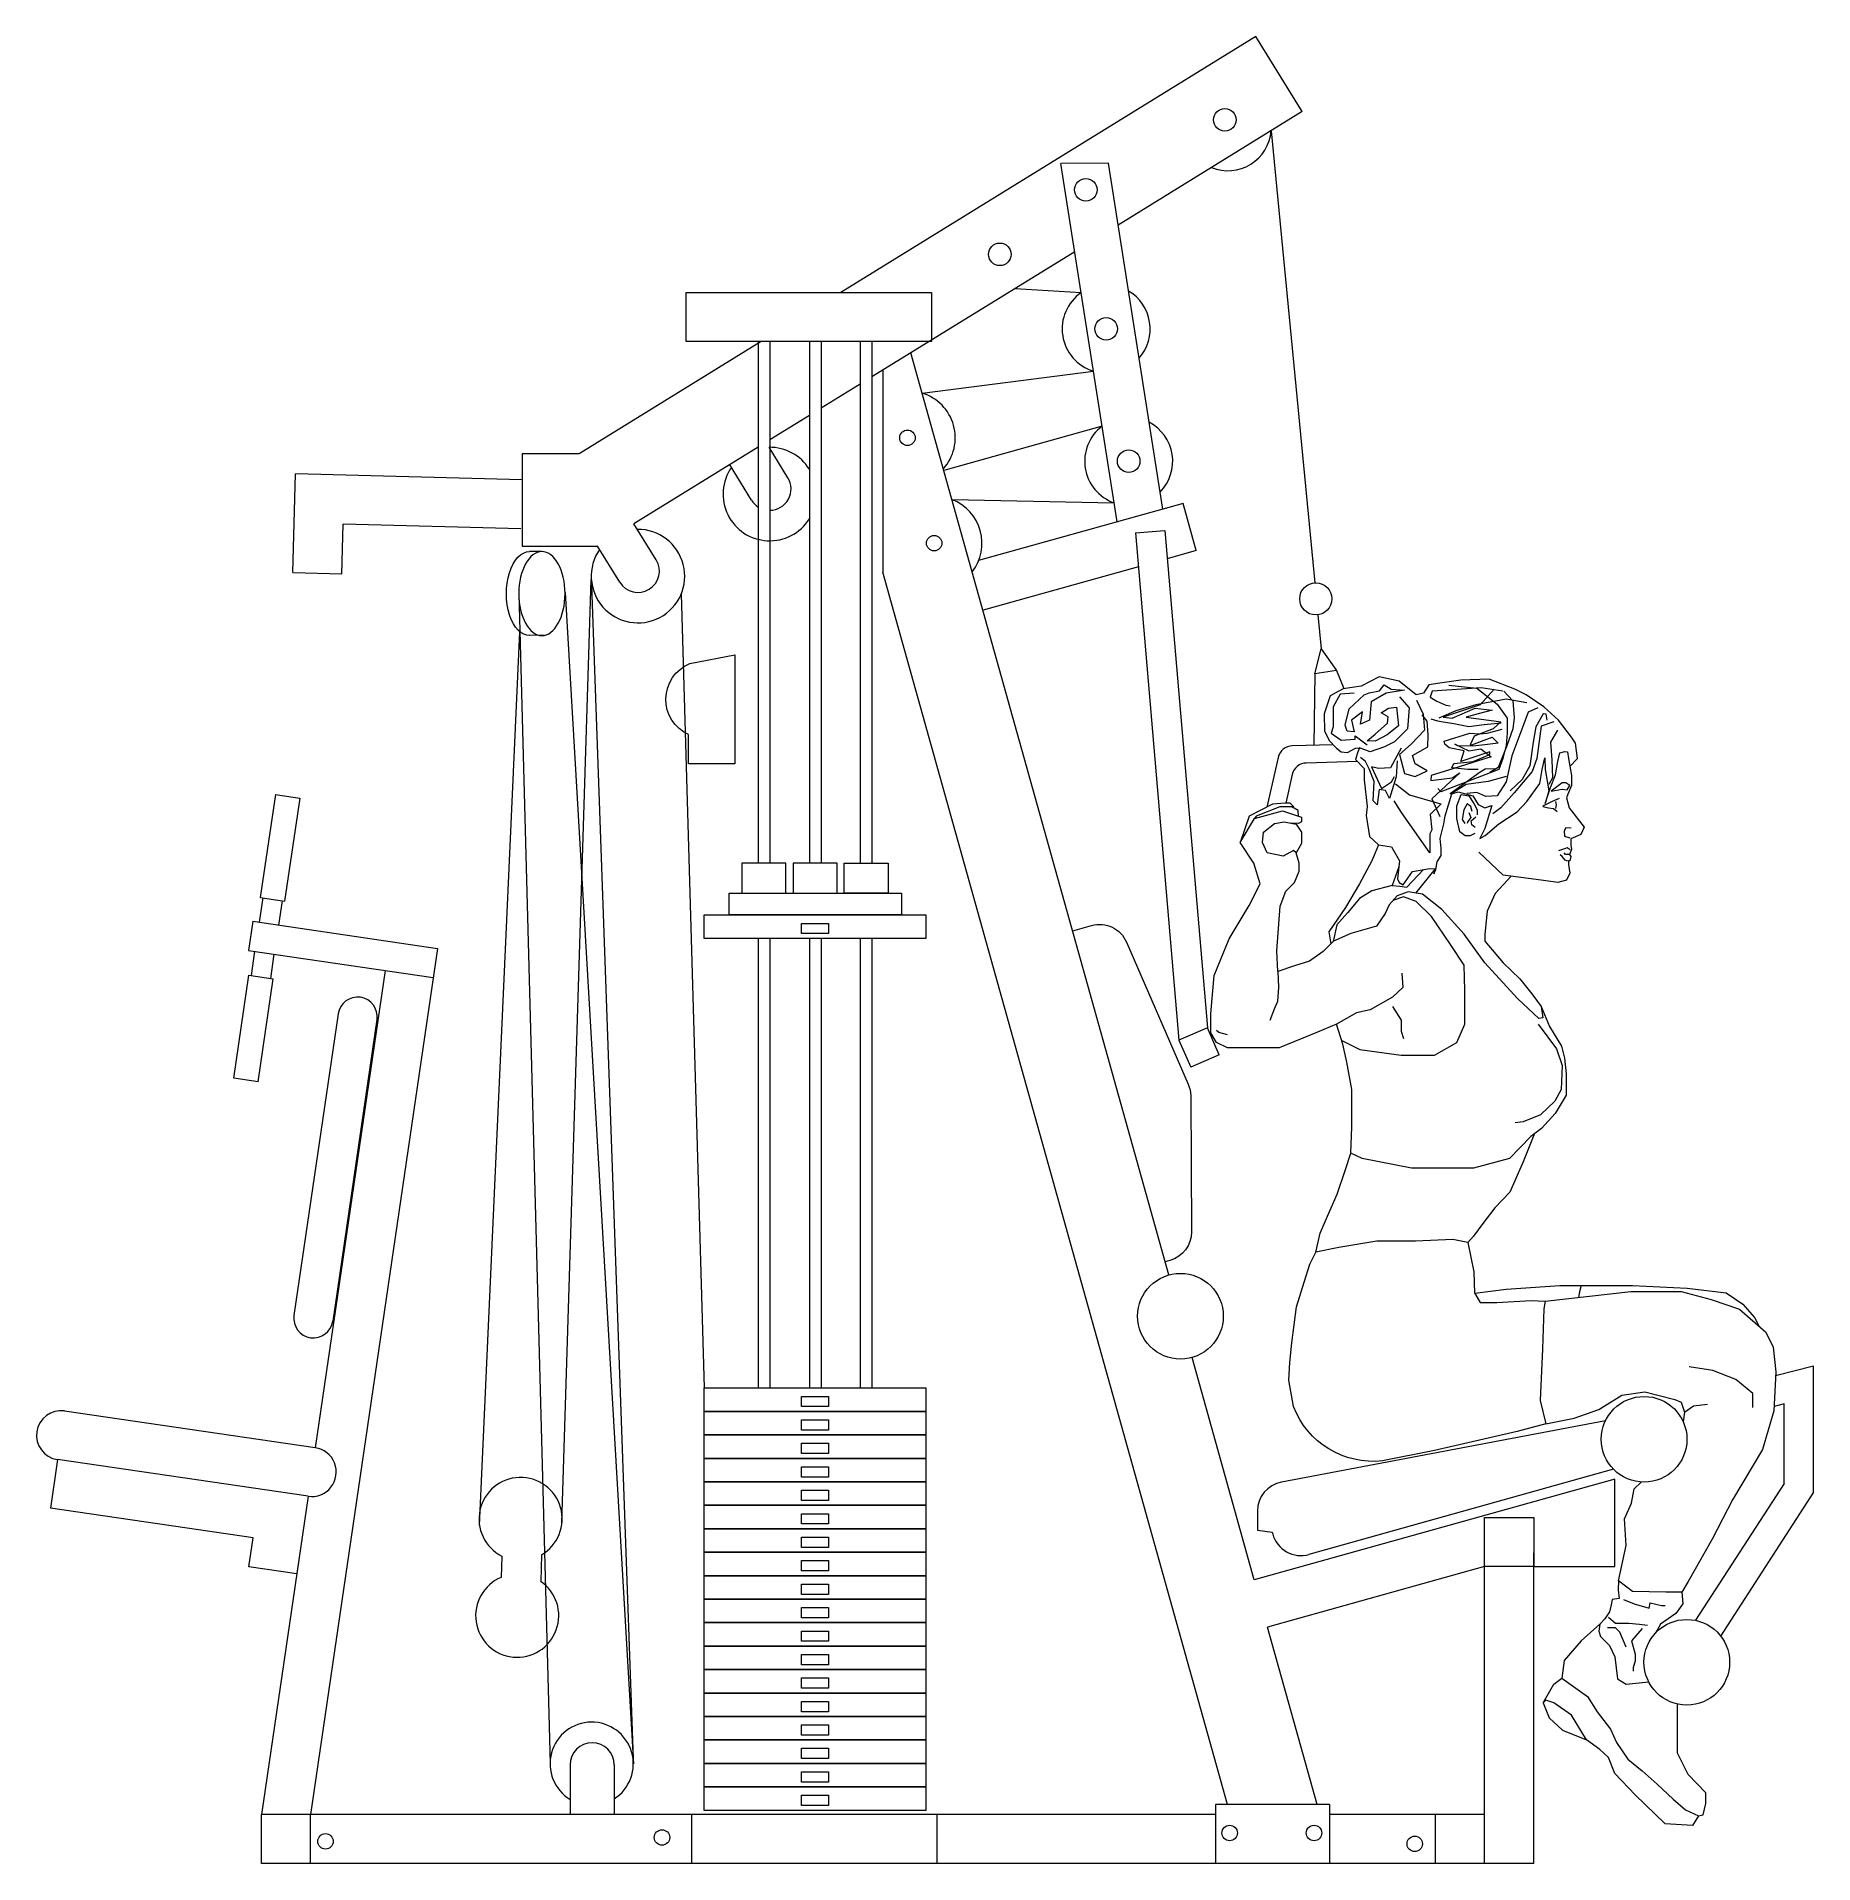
# Model space of a CAD drawing. Header units: millimetres. Extents: x -247 to 1707, y 0 to 2009.
import ezdxf

# ---------------------------------------------------------------- set-up
doc = ezdxf.new("R2010")
doc.units = ezdxf.units.MM
doc.layers.add('ceco.net 104', color=7, linetype='Continuous')

msp = doc.modelspace()

# ---------------------------------------------------------------- linework, layer by layer
at = {"layer": 'ceco.net 104', "lineweight": 5}
for p, q in [((1093.5, 2008.8), (637.1, 1727.4)), ((1144.5, 1926.2), (1093.5, 2008.8)), ((1144.5, 1926.2), (942.1, 1801.4)), ((1110.3, 1905.1), (1158.1, 1408.1)), ((931.4, 1869.4), (879, 1869)), ((940.9, 1475.1), (879, 1869)), ((991.2, 1489.2), (931.4, 1869.4)), ((894.3, 1771.9), (671.3, 1634.5)), ((901.3, 1727.1), (828.8, 1731.5)), ((549.6, 1673.5), (349.2, 1549.9)), ((546, 1673.5), (546, 1099.9)), ((558.9, 1673.5), (558.9, 1099.9)), ((602.5, 1673.5), (602.5, 1099.9)), ((615.4, 1673.5), (615.4, 1099.9)), ((658.4, 1673.5), (658.4, 1099.9)), ((671.3, 1673.5), (671.3, 1099.9)), ((997.8, 647.1), (714.2, 1660.9)), ((683.2, 1641.8), (683.2, 1419.8)), ((726.6, 1616.6), (914.9, 1640.9)), ((658.4, 1626.5), (615.4, 1600)), ((602.5, 1592), (558.9, 1565.2)), ((924.4, 1580.3), (750.4, 1531.7)), ((349.2, 1549.9), (286.7, 1549.9)), ((286.7, 1549.9), (286.7, 1448.4)), ((546, 1557.2), (409.6, 1473.1)), ((578.9, 1523.7), (558.3, 1557.1)), ((34.3, 1419.4), (37.3, 1528.1)), ((286.7, 1521.4), (37.3, 1528.1)), ((538.9, 1499), (514.5, 1538.7)), ((759.3, 1499.6), (937.6, 1496.2)), ((1013.3, 1495.4), (788.5, 1432.5)), ((1027.8, 1443.5), (1013.3, 1495.4)), ((88.3, 1418), (89.7, 1472.7)), ((285.2, 1467.5), (89.7, 1472.7)), ((434, 1433.4), (409.6, 1473.1)), ((286.7, 1448.4), (369.6, 1448.4)), ((394, 1408.8), (369.6, 1448.4)), ((961, 1462.9), (993.2, 1465.7)), ((961, 1462.9), (1008.9, 905.1)), ((993.2, 1465.7), (1040.2, 918.7)), ((308.4, 1442.5), (294.7, 1442.5)), ((1027.8, 1443.5), (995.9, 1434.5)), ((34.3, 1419.4), (88.3, 1418)), ((330.3, 374.1), (362.7, 1411.8)), ((362.6, 1415.5), (408.6, 114.9)), ((1062.2, 64.7), (683.2, 1419.8)), ((964.2, 1425.6), (793.4, 1377.9)), ((283, 1396.2), (317.4, 109.6)), ((333.9, 1397.4), (408.9, 109.6)), ((461.6, 1396), (486.9, 522.8)), ((1161.4, 1372.9), (1165.1, 1335.6)), ((239.8, 371.6), (284.1, 1354.3)), ((310.9, 1350.4), (294.7, 1350.2)), ((1158.2, 1308.1), (1165.1, 1335.6)), ((1165.1, 1335.6), (1182.2, 1311.6)), ((1158.2, 1308.1), (1157.1, 1229.5)), ((1182.2, 1311.6), (1158.2, 1308.1)), ((1182.2, 1311.6), (1190.3, 1291.8)), ((1178.4, 1230.1), (1133.3, 1228.8)), ((1118, 1216.2), (1105.6, 1161.6)), ((1205.3, 1211.7), (1148.7, 1210)), ((1133.5, 1197.4), (1126.3, 1166)), ((15.3, 1175.4), (-1.3, 1062)), ((15.3, 1175.4), (42, 1171.5)), ((42, 1171.5), (25.4, 1058.1)), ((1076.3, 1122.5), (1092, 1148.8)), ((1092, 1148.8), (1122.7, 1157.5)), ((1122.7, 1157.5), (1143.7, 1150.5)), ((1143.7, 1145.3), (1140.2, 1143.5)), ((1143.7, 1150.5), (1143.7, 1145.3)), ((1140.2, 1143.5), (1131.3, 1143.9)), ((1091.1, 1099.7), (1076.3, 1122.5)), ((1098.2, 1077), (1091.1, 1099.7)), ((1085.9, 1053.4), (1098.2, 1077)), ((1.4, 1061.7), (-2.5, 1035)), ((-1.3, 1062), (25.4, 1058.1)), ((22.7, 1058.5), (18.8, 1031.8)), ((1064, 1016.6), (1085.9, 1053.4)), ((1255.8, 1063), (1244.2, 1058.8)), ((1269.8, 1057.7), (1255.8, 1063)), ((1286.4, 1041.1), (1269.8, 1057.7)), ((-9.4, 1036), (-14.1, 1004)), ((-9.4, 1036), (193.5, 1006.2)), ((1307.5, 1010.5), (1286.4, 1041.1)), ((193.5, 1006.2), (53.9, 53.9)), ((546, 1017.1), (546, 522.8)), ((558.9, 1017.1), (558.9, 522.8)), ((602.5, 1017.1), (602.5, 522.8)), ((615.4, 1017.1), (615.4, 522.8)), ((658.4, 1017.1), (658.4, 522.8)), ((671.3, 1017.1), (671.3, 522.8)), ((1047.4, 976.3), (1064, 1016.6)), ((1322.4, 987.7), (1307.5, 1010.5)), ((-14.1, 1004), (188.8, 974.2)), ((-11.1, 976.3), (-7.2, 1003)), ((10.2, 973.2), (14.1, 999.8)), ((1323.2, 959.7), (1322.4, 987.7)), ((-30.4, 863.3), (-13.8, 976.7)), ((-13.8, 976.7), (12.9, 972.8)), ((-3.8, 859.4), (12.9, 972.8)), ((136, 982), (59.1, 457.1)), ((1043.9, 934.3), (1047.4, 976.3)), ((1254, 978.9), (1254.9, 963.2)), ((1243.5, 952.7), (1219, 938.7)), ((1254.9, 963.2), (1243.5, 952.7)), ((1323.2, 922.9), (1323.2, 959.7)), ((84.3, 934.1), (35.7, 602.6)), ((127, 927.9), (78.4, 596.4)), ((1043.9, 913.3), (1043.9, 934.3)), ((1204.1, 935.2), (1182.2, 922.9)), ((1219, 938.7), (1204.1, 935.2)), ((1243.5, 942.2), (1253.2, 927.3)), ((1253.2, 927.3), (1253.2, 915)), ((1040.2, 918.7), (1008.9, 905.1)), ((1008.9, 905.1), (1021.8, 875.4)), ((1053.1, 889), (1040.2, 918.7)), ((1050, 902.8), (1043.9, 913.3)), ((1161.2, 914.2), (1119.2, 896.7)), ((1182.2, 922.9), (1161.2, 914.2)), ((1189.2, 901), (1182.2, 922.9)), ((1188, 905), (1207.6, 894.9)), ((1253.2, 915), (1255.8, 907.2)), ((1314.5, 902.8), (1323.2, 922.9)), ((1053.1, 889), (1021.8, 875.4)), ((1062.3, 896.7), (1050, 902.8)), ((1087.6, 896.7), (1062.3, 896.7)), ((1119.2, 896.7), (1087.6, 896.7)), ((1193.6, 880.9), (1189.2, 901)), ((1207.6, 894.9), (1253.2, 888.8)), ((1253.2, 888.8), (1289.9, 888.8)), ((1289.9, 888.8), (1314.5, 902.8)), ((1198.9, 851.1), (1193.6, 880.9)), ((-3.8, 859.4), (-30.4, 863.3)), ((1198.9, 810), (1198.9, 851.1)), ((1198, 781.1), (1198.9, 810)), ((1395.9, 799.5), (1372.3, 775)), ((1210.3, 775), (1198, 781.1)), ((1264.5, 764.5), (1210.3, 775)), ((1332.9, 764.5), (1264.5, 764.5)), ((1372.3, 775), (1332.9, 764.5)), ((1091.6, 311.7), (1023.2, 556.4)), ((1706.5, 546.9), (1664.8, 536.3)), ((1706.5, 408.4), (1706.5, 546.9)), ((1674.2, 505.3), (1663.3, 502.6)), ((1674.2, 417.9), (1674.2, 505.3)), ((59.1, 457.1), (-216.5, 497.5)), ((1477.7, 486.6), (1121.5, 419.2)), ((-224.3, 444.1), (-232.1, 390.8)), ((51.3, 403.7), (-224.3, 444.1)), ((1488, 422.6), (1091.6, 311.7)), ((1486.7, 433.4), (1151.8, 339.7)), ((1488, 326.6), (1488, 422.6)), ((51.3, 403.7), (0, 53.9)), ((1674.2, 417.9), (1577, 267.4)), ((1706.5, 408.4), (1604.2, 249.8)), ((-9.3, 358.1), (-232.1, 390.8)), ((1095.1, 387.4), (1095.1, 366.6)), ((1095.1, 366.6), (1111.4, 364.3)), ((1111.4, 364.3), (1112, 362.2)), ((-14, 326.1), (-9.3, 358.1)), ((1398.9, 0), (1398.9, 341.6)), ((38.8, 318.4), (-14, 326.1)), ((264.4, 338), (263.6, 314.6)), ((307.9, 339.3), (307, 310.2)), ((1345, 326.6), (1106.1, 259.7)), ((1345, 0), (1345, 326.6)), ((1398.9, 326.6), (1488, 326.6)), ((1160.7, 64.7), (1106.1, 259.7)), ((339.4, 108.4), (339.4, 53.9)), ((387.8, 108.4), (387.8, 53.9)), ((1174.3, 64.7), (1049, 64.7)), ((1049, 64.7), (1049, 0)), ((1174.3, 64.7), (1174.3, 0)), ((0, 0), (0, 53.9)), ((1049, 53.9), (0, 53.9)), ((53.9, 0), (53.9, 53.9)), ((472.9, 53.9), (472.9, 0)), ((742.6, 53.9), (742.6, 0)), ((1345, 53.9), (1174.3, 53.9)), ((1291.1, 0), (1291.1, 53.9)), ((1398.9, 0), (0, 0))]:
    msp.add_line(p, q, dxfattribs=at)
for points in [[(736.7, 1673.5), (467, 1673.5), (467, 1727.4), (736.7, 1727.4)], [(1236.7, 1286.7), (1220.1, 1277.3), (1218.5, 1257), (1208.6, 1252.6), (1210.8, 1266.3), (1198.7, 1257), (1201.4, 1244.3), (1193.7, 1244.9), (1191.5, 1251.5), (1195.9, 1269.6), (1212.4, 1285), (1217.9, 1287.2), (1229.5, 1289.4), (1234.4, 1296), (1242.2, 1291.1), (1257, 1290)], [(1239.4, 1270.2), (1248.2, 1271.3), (1250.4, 1250.9), (1237.8, 1241), (1224.5, 1233.9), (1215.7, 1234.4), (1224.5, 1241.6), (1238.3, 1253.7), (1238.9, 1260.8), (1231.1, 1265.2)], [(1438.8, 1185.2), (1434.1, 1188.3), (1430.1, 1188.3), (1418.3, 1178.9), (1430.1, 1181.2), (1435.7, 1180.4)], [(528.2, 1066.7), (576.7, 1066.7), (576.7, 1099.9), (528.2, 1099.9)], [(584.7, 1066.7), (633.2, 1066.7), (633.2, 1099.9), (584.7, 1099.9)], [(689.1, 1066.7), (640.6, 1066.7), (640.6, 1099.9), (689.1, 1099.9)], [(703.8, 1042.9), (514.1, 1042.9), (514.1, 1066.7), (703.8, 1066.7)], [(730.4, 1017.1), (486.9, 1017.1), (486.9, 1042.9), (730.4, 1042.9)], [(623.4, 1022.5), (593.9, 1022.5), (593.9, 1033.7), (623.4, 1033.7)], [(730.4, 497), (486.9, 497), (486.9, 522.8), (730.4, 522.8)], [(623.4, 502.3), (593.9, 502.3), (593.9, 513.6), (623.4, 513.6)], [(730.4, 471.2), (486.9, 471.2), (486.9, 497), (730.4, 497)], [(623.4, 476.5), (593.9, 476.5), (593.9, 487.8), (623.4, 487.8)], [(730.4, 445.4), (486.9, 445.4), (486.9, 471.2), (730.4, 471.2)], [(730.4, 419.6), (486.9, 419.6), (486.9, 445.4), (730.4, 445.4)], [(623.4, 450.7), (593.9, 450.7), (593.9, 462), (623.4, 462)], [(623.4, 424.9), (593.9, 424.9), (593.9, 436.2), (623.4, 436.2)], [(730.4, 393.8), (486.9, 393.8), (486.9, 419.6), (730.4, 419.6)], [(623.4, 399.1), (593.9, 399.1), (593.9, 410.4), (623.4, 410.4)], [(730.4, 368), (486.9, 368), (486.9, 393.8), (730.4, 393.8)], [(623.4, 373.3), (593.9, 373.3), (593.9, 384.6), (623.4, 384.6)], [(730.4, 342.2), (486.9, 342.2), (486.9, 368), (730.4, 368)], [(1398.9, 326.6), (1345, 326.6), (1345, 380.5), (1398.9, 380.5)], [(730.4, 316.4), (486.9, 316.4), (486.9, 342.2), (730.4, 342.2)], [(623.4, 347.5), (593.9, 347.5), (593.9, 358.8), (623.4, 358.8)], [(623.4, 321.7), (593.9, 321.7), (593.9, 333), (623.4, 333)], [(730.4, 290.6), (486.9, 290.6), (486.9, 316.4), (730.4, 316.4)], [(623.4, 295.9), (593.9, 295.9), (593.9, 307.2), (623.4, 307.2)], [(730.4, 264.8), (486.9, 264.8), (486.9, 290.6), (730.4, 290.6)], [(623.4, 270.1), (593.9, 270.1), (593.9, 281.4), (623.4, 281.4)], [(730.4, 239), (486.9, 239), (486.9, 264.8), (730.4, 264.8)], [(623.4, 244.3), (593.9, 244.3), (593.9, 255.6), (623.4, 255.6)], [(730.4, 213.2), (486.9, 213.2), (486.9, 239), (730.4, 239)], [(623.4, 218.5), (593.9, 218.5), (593.9, 229.8), (623.4, 229.8)], [(730.4, 187.4), (486.9, 187.4), (486.9, 213.2), (730.4, 213.2)], [(623.4, 192.7), (593.9, 192.7), (593.9, 204), (623.4, 204)], [(730.4, 161.6), (486.9, 161.6), (486.9, 187.4), (730.4, 187.4)], [(730.4, 135.8), (486.9, 135.8), (486.9, 161.6), (730.4, 161.6)], [(623.4, 166.9), (593.9, 166.9), (593.9, 178.2), (623.4, 178.2)], [(623.4, 141.1), (593.9, 141.1), (593.9, 152.4), (623.4, 152.4)], [(730.4, 110), (486.9, 110), (486.9, 135.8), (730.4, 135.8)], [(623.4, 115.3), (593.9, 115.3), (593.9, 126.6), (623.4, 126.6)], [(730.4, 84.2), (486.9, 84.2), (486.9, 110), (730.4, 110)], [(623.4, 89.5), (593.9, 89.5), (593.9, 100.8), (623.4, 100.8)], [(730.4, 58.4), (486.9, 58.4), (486.9, 84.2), (730.4, 84.2)], [(623.4, 63.7), (593.9, 63.7), (593.9, 75), (623.4, 75)]]:
    msp.add_lwpolyline(points, close=True, dxfattribs=at)
for points in [[(520.5, 1329), (520.5, 1209), (469.7, 1209), (469.7, 1241.3, -0.657821), (470.9, 1319.3), (520.5, 1329)], [(892, 1025.4), (912.8, 1031.3, -0.374646), (951.2, 1013), (1019.1, 856.8, -0.10134), (1021.8, 844.1), (1022.6, 694.4, -0.337997), (999, 663.1), (993.7, 661.6)], [(1326.6, 682.6), (1333, 650.6), (1333.8, 627.5), (1339.9, 616.7), (1358.4, 616.7), (1396.2, 619), (1411.6, 618.2), (1410.1, 609.8), (1408.5, 565.9), (1406.2, 508.9), (1412.4, 483.4), (1380.8, 475), (1289.8, 454.2), (1232.8, 442.6, -0.340262), (1134.8, 502.3), (1129.6, 531.3), (1130.6, 550.9), (1132.9, 572.4), (1138, 612.1), (1146.4, 639.2), (1152.8, 658.9), (1159.5, 672.2)]]:
    msp.add_lwpolyline(points, format="xyb", dxfattribs=at)
for points in [[(1438.8, 1206.1), (1447, 1215.1), (1444.8, 1231.7), (1440.4, 1238.3), (1426.1, 1257), (1410.1, 1271.8), (1390.8, 1285), (1378.2, 1291.1), (1350.1, 1302.1), (1318.7, 1301), (1295.6, 1297.7), (1283.5, 1296), (1277.9, 1286.7), (1269.7, 1285), (1251, 1299.9), (1228.9, 1304.9), (1209.1, 1294.4), (1189.3, 1291.6), (1175, 1283.9), (1168.4, 1264.1), (1168.9, 1244.9), (1174.4, 1234.4), (1182.1, 1226.2), (1187.1, 1222.3), (1194.3, 1221.7), (1203.1, 1226.2), (1207.5, 1226.7), (1205.3, 1221.2), (1203.1, 1214), (1212.4, 1204.1), (1212.4, 1191.5), (1215.7, 1162.3), (1214.6, 1152.4), (1218.5, 1129.3), (1228.4, 1119.9), (1242.7, 1117.7), (1251.5, 1102.3), (1249.3, 1082.5), (1251, 1078.7), (1255.4, 1075.9), (1265.8, 1090.8), (1284.6, 1094.1), (1290.6, 1093.5), (1289, 1088), (1291.2, 1093), (1292.8, 1101.2), (1297.2, 1108.4), (1297.2, 1116.1), (1296.1, 1127.1), (1300, 1143), (1301.6, 1151.9), (1308.8, 1176.1), (1315.9, 1178.3), (1331.9, 1173.9), (1338, 1164.5), (1345.1, 1160.7), (1352.8, 1163.4), (1345.1, 1138.1), (1339.6, 1127.1), (1345.7, 1130.4), (1360.5, 1143), (1380.9, 1156.3), (1391.4, 1167.8), (1405.7, 1187.6), (1408.4, 1203), (1411.2, 1215.7), (1411.7, 1203), (1415.6, 1179.4), (1411.7, 1165.6), (1417.3, 1183.2), (1422.8, 1197), (1425.5, 1211.8), (1427.7, 1221.2), (1433.2, 1222.8), (1436, 1222.3), (1437.2, 1215.1)], [(1201.4, 1286.7), (1186, 1285.6), (1178.3, 1271.8), (1178.3, 1249.8), (1176.1, 1242.7), (1187.1, 1235), (1202.5, 1236.1), (1202.5, 1239.9), (1215.7, 1230)], [(1364.9, 1288.9), (1341.3, 1292.7), (1287.3, 1288.9), (1285.1, 1282.3), (1292.3, 1277.9), (1302.2, 1273.5), (1307.1, 1272.9)], [(1355.6, 1291.1), (1340.2, 1274), (1299.4, 1260.3), (1309.3, 1259.2), (1334.7, 1270.2), (1353.4, 1268), (1338, 1264.1), (1324.8, 1260.3), (1355, 1256.4), (1362.7, 1255.3), (1354.5, 1247.6), (1333.6, 1239.4), (1329.2, 1230), (1330.8, 1230), (1353.4, 1238.3), (1360, 1231.7), (1345.1, 1230), (1331.9, 1228.4), (1315.9, 1228.9), (1312.1, 1230.6), (1327.5, 1223.4), (1340.7, 1225.6), (1352.3, 1216.8), (1338, 1212.4), (1311, 1204.1), (1286.2, 1196.4), (1285.7, 1190.9), (1309.3, 1193.7), (1317.6, 1199.2), (1286.8, 1170.6), (1295.6, 1151.3)], [(1305.5, 1295.5), (1336.3, 1292.2), (1358.9, 1274.6), (1369.9, 1259.2), (1369.9, 1242.7), (1368.8, 1229.5), (1364.9, 1215.1), (1360.5, 1203), (1296.7, 1178.3), (1293.4, 1182.1)], [(1366, 1288.9), (1376, 1278.4), (1377.6, 1259.7), (1376, 1247.6), (1369.4, 1228.9), (1360, 1205.2), (1350.6, 1199.7)], [(1251.5, 1282.8), (1262, 1270.7), (1260.3, 1247.6), (1246, 1233.3), (1235, 1227.8), (1219, 1222.3), (1207.5, 1226.7)], [(1270.2, 1279), (1277.4, 1263.6), (1279, 1246), (1264.2, 1230.6), (1251.5, 1219.5), (1257, 1198.6), (1268.6, 1195.3), (1281.8, 1201.4), (1268.6, 1209.1), (1265.8, 1218.4), (1282.4, 1227.8), (1282.9, 1241), (1281.8, 1255.9), (1276.3, 1263)], [(1391.4, 1276.2), (1368.8, 1280.1), (1335.2, 1274), (1313.2, 1267.4), (1294.5, 1259.2)], [(1403.5, 1270.7), (1393, 1265.8), (1388.1, 1253.1), (1374.9, 1217.9), (1368.8, 1189.3), (1358.9, 1173.9), (1346.2, 1173.3), (1336.3, 1177.7), (1325.3, 1176.6)], [(1363.3, 1253.7), (1344.6, 1252), (1327.5, 1249.8), (1311, 1253.1), (1297.2, 1255.3), (1293.4, 1255.9), (1286.2, 1258.1)], [(1338, 1203), (1326.4, 1203), (1308.8, 1204.7), (1311, 1209.6), (1332.5, 1211.8), (1350.6, 1219.5), (1350.6, 1222.3), (1318.7, 1211.8), (1322.5, 1223.4), (1306, 1226.7), (1301.1, 1230.6), (1300.5, 1233.9), (1328.6, 1242.7), (1339.1, 1242.1), (1347.9, 1242.7), (1364.4, 1247.1)], [(1421.1, 1255.3), (1407.3, 1250.4), (1402.4, 1215.1), (1397.4, 1200.8), (1377.6, 1177.2), (1362.7, 1160.7), (1353.9, 1154.1)], [(1413.9, 1257), (1412.8, 1263.6), (1409.5, 1264.1), (1401.3, 1249.8), (1398.5, 1232.8), (1394.7, 1206.9), (1386.4, 1192), (1373.2, 1179.4)], [(1425, 1246), (1417.3, 1232.8), (1418.9, 1213.5), (1419.5, 1193.7), (1415.6, 1186.5)], [(1253.2, 1226.2), (1241.6, 1204.7), (1228.4, 1204.1), (1220.7, 1205.8), (1231.7, 1182.1), (1242.7, 1189.3), (1246, 1195.3)], [(1248.8, 1212.4), (1247.7, 1194.8), (1240.5, 1171.1), (1236.1, 1179.9), (1228.9, 1181), (1226.7, 1164), (1222.3, 1168.4), (1223.4, 1189.8), (1217.9, 1203.6), (1214.1, 1211.8), (1208.6, 1216.2)], [(1437.2, 1215.1), (1440.4, 1196.2), (1440.4, 1185.2), (1436.5, 1175.7), (1434.9, 1171.8), (1438, 1160.7), (1454.6, 1139.4), (1450.7, 1131.5), (1439.6, 1126.8), (1439.6, 1119.7), (1440.4, 1115), (1438.3, 1109.5), (1439.6, 1107.1), (1438.8, 1102.4), (1437.2, 1102.4), (1437.2, 1098.4), (1438.8, 1089), (1434.9, 1081.1), (1425.4, 1078.7), (1407.3, 1081.1), (1365.4, 1086.6), (1338.6, 1111.8)], [(1247.1, 1187.1), (1262.5, 1175), (1292.8, 1166.2), (1297.2, 1165.1), (1285.1, 1153.5), (1286.8, 1136.4), (1284.6, 1132), (1284.6, 1116.1), (1284.6, 1111.1), (1253.7, 1155.7), (1245.5, 1168.4)], [(1368.8, 1195.3), (1349, 1189.8), (1324.8, 1186.5), (1308.2, 1176.1), (1307.1, 1176.6), (1340.2, 1200.3), (1345.7, 1203.6), (1357.8, 1204.1)], [(1140.2, 1151.7), (1140, 1157.6), (1132.8, 1161.8), (1135.2, 1161.8), (1133.4, 1163.6), (1131, 1166), (1125.6, 1166), (1111.8, 1164.8), (1086, 1151.6), (1076.3, 1122.5)], [(1334.1, 1132.6), (1329.2, 1129.8), (1323.6, 1129.8), (1317.6, 1134.2), (1314.3, 1149.1), (1314.3, 1162.9), (1319.2, 1175.5), (1327.5, 1173.9), (1333, 1165.6), (1336.9, 1158.5), (1336.9, 1153)], [(1427, 1171), (1419.1, 1167.8), (1410.4, 1163.1), (1408.8, 1162.3), (1415.1, 1160.7), (1420.7, 1159.9), (1424.6, 1156.8)], [(1423, 1167.8), (1423.8, 1163.9), (1423, 1159.9)], [(1132.8, 1161.8), (1119.6, 1161.8), (1093.8, 1151.6), (1092, 1148.8)], [(1374, 1085.5), (1356.5, 1066.5), (1347.7, 1047.2), (1345.1, 1021.8), (1345.1, 1014), (1365.3, 990.3), (1383.7, 972.8), (1396.8, 956.2), (1407.3, 942.2), (1409.1, 929.9), (1404.7, 929.1), (1381, 950.9), (1345.1, 990.3), (1322.4, 1021.8), (1297.8, 1049), (1276.8, 1065.6), (1261, 1068.2), (1248.8, 1063.9), (1240, 1054.2), (1235.6, 1044.6), (1226, 1030.6), (1198, 1022.7), (1178.7, 1014), (1167.3, 1002.6), (1152.5, 992.1), (1135.8, 986.8), (1117.4, 980.7), (1116.5, 1003.5), (1120, 1052.5), (1126.2, 1069.1), (1135.8, 1078.7), (1141.1, 1091), (1141.1, 1099.7), (1137.6, 1111.1), (1134.9, 1113.8), (1134.9, 1113.8), (1123.6, 1107.6), (1106, 1111.1), (1100.8, 1122.5), (1101.7, 1133.9), (1113.9, 1143.5), (1124.4, 1145.3), (1137.6, 1142.6), (1143.7, 1133.9), (1143.7, 1121.6), (1137.6, 1111.1)], [(1331.4, 1156.8), (1329.7, 1162.3), (1325.8, 1165.1), (1322, 1158.5), (1320.3, 1148), (1323.1, 1143.6)], [(1327.5, 1155.7), (1329.7, 1150.2), (1326.4, 1145.8), (1325.8, 1143.6)], [(1334.7, 1139.2), (1330.8, 1141.9), (1330.3, 1146.3), (1335.2, 1150.8)], [(1440.2, 1138.4), (1434.2, 1138.8), (1432.4, 1135.4), (1432.7, 1129.4), (1432.7, 1129.4), (1438.8, 1127.6)], [(1228.4, 1119.9), (1221, 1102.4), (1207.5, 1077.3), (1192, 1051.2), (1173.7, 1024.2), (1176, 1011.2)], [(1435.7, 1116.6), (1432.9, 1115.5), (1426.3, 1113.6)], [(1436.4, 1102.2), (1433.7, 1103), (1430.4, 1107.1), (1428, 1109)], [(1438.3, 1109.5), (1434, 1109.5), (1432.3, 1111.2)], [(1439.1, 1114.7), (1435.9, 1116.9)], [(1250.8, 1095.8), (1243.2, 1075.4), (1221, 1069.6), (1207.5, 1060.9), (1194, 1045.4), (1182.4, 1031.9), (1178.4, 1013.6)], [(1243.2, 1075.4), (1251.9, 1074.4), (1259.6, 1073.4), (1277.6, 1092.8)], [(1290.6, 1093.5), (1269, 1066.9)], [(1117.4, 980.7), (1118.4, 963.5), (1117.2, 947.7), (1113.5, 939.2), (1108.6, 927)], [(1407.3, 942.2), (1416.3, 920.4), (1429.4, 898.7), (1432.9, 885.6), (1434.6, 868.2), (1434.6, 844.7), (1422.4, 824.7), (1407.6, 808.2), (1395.9, 799.5)], [(1062.3, 911.1), (1052.6, 913.6), (1050.2, 916)], [(1403.8, 922.9), (1423.9, 895.8), (1430.1, 877.4), (1429.2, 851.1), (1422.2, 838), (1406.4, 823.1), (1387.2, 815.3), (1378.4, 814.4)], [(1399.9, 802.5), (1387.5, 771.4), (1372.7, 738.3), (1356.2, 720.9), (1343.1, 703.5), (1332.7, 689.6), (1326.6, 682.6), (1310.1, 686.1), (1269.1, 684.4), (1226.5, 684.4), (1184.7, 677.4), (1159.5, 672.2), (1164.2, 693), (1172.3, 711.8), (1183, 735.9), (1191.8, 763), (1198, 781.1)], [(1334.1, 626.9), (1368.5, 631.5), (1427.8, 635.4), (1452.1, 635.4), (1507.5, 635.4), (1567.8, 632.5), (1610.5, 627.6), (1629, 615), (1641.6, 600.4), (1646.6, 591)], [(1411.6, 618.2), (1505.6, 628.9), (1561, 628.9), (1594, 620.2), (1625.1, 609.5), (1654.3, 584.3), (1662.1, 567.7), (1665, 540.5), (1663, 497.8), (1650.4, 455.1), (1617.4, 399.7), (1595, 356.5), (1568.7, 309.9), (1561.9, 298.2), (1544.4, 298.2), (1507.5, 299.2), (1492, 310.8), (1500.7, 349.7), (1498.8, 378.8), (1506.5, 396.3), (1509.4, 411.9), (1517.1, 419.4)], [(1451.1, 635.4), (1449.2, 628.6), (1448.2, 622.4)], [(1639.7, 501.2), (1639.7, 516.8), (1621.2, 532.3), (1595.9, 542), (1569.7, 545.9)], [(1412.4, 483.4), (1443.4, 489.6), (1470.6, 499.3), (1495.8, 514.8), (1521.1, 518.7), (1554.1, 510), (1561, 507.1), (1564.8, 496.4), (1563.4, 485.5)], [(1564.8, 496.4), (1574.6, 503.2), (1590.1, 505.1)], [(1492, 310.8), (1491.9, 301), (1492.9, 291.3), (1485.1, 290.3), (1484.1, 284.5), (1482.2, 276.7), (1477.3, 268.9), (1471.5, 263.1), (1470.5, 255.3), (1472.5, 249.5), (1482.2, 239.8), (1488, 227.2), (1490.9, 202.9), (1500.6, 197.1), (1525.4, 199.7)], [(1497.7, 290.3), (1509.4, 285.5), (1525.9, 280.6), (1526.9, 286.4), (1539.5, 283.5), (1543.4, 283.5)], [(1561.9, 298.2), (1562.8, 285.5), (1555.1, 274.8), (1538.5, 263.1), (1532.8, 253.4)], [(1471.5, 263.1), (1451.1, 244.7), (1432.6, 223.3), (1429.7, 203.9), (1457.9, 183.5), (1468.6, 166.9), (1483.2, 147.5), (1490, 132.9), (1502.6, 114.5), (1518.1, 101.9), (1534.7, 87.3), (1552.2, 70.8), (1565.8, 59.1), (1580.3, 52.3), (1585.2, 53.3), (1588.1, 65.9), (1588.1, 77.6), (1568.7, 98), (1557, 121.3), (1557, 144.6), (1557, 168.9), (1556.9, 175.3)], [(1481.2, 270.9), (1489, 264.1), (1503.6, 264.1), (1515.2, 263.1), (1524, 262.1)], [(1500.6, 237.9), (1493.8, 254.4), (1489, 259.2), (1485.1, 259.2), (1480.2, 259.2)], [(1518.1, 258.3), (1506.5, 244.7), (1510.4, 230.1), (1510.4, 222.3), (1508.4, 215.5), (1508.4, 211.6)], [(1409.3, 176.7), (1421, 197.1), (1429.7, 203.9)], [(1580.3, 52.3), (1573.5, 41.6), (1543.4, 43.6), (1510.4, 75.6), (1488, 99), (1481.2, 116.4), (1471.5, 125.2), (1456.9, 135.9), (1440.4, 163.1), (1421, 176.7), (1412.2, 179.6), (1409.3, 176.7), (1416.1, 160.1), (1430.7, 146.6), (1456.9, 135.9)]]:
    msp.add_lwpolyline(points, dxfattribs=at)
for centre, radius in [((1059.4, 1917.3), 12.4), ((906.4, 1840.2), 12.4), ((811.8, 1769.3), 12.4), ((928.8, 1687.3), 12.4), ((710.3, 1567.6), 8.49), ((953.6, 1541.8), 12.4), ((739.7, 1451.7), 8.49), ((1159.3, 1390.5), 17.7), ((1010.5, 601.7), 47.1), ((1520.3, 466.4), 47.1), ((1567.3, 221.2), 47.1), ((1064.6, 33.5), 8.49), ((1157.4, 33.5), 8.49), ((70.4, 24.3), 8.49), ((440.4, 28.6), 8.49), ((1268.1, 21.6), 8.49)]:
    msp.add_circle(centre, radius, dxfattribs=at)
for centre, radius, start, end in [((1062.6, 1909.1), 47.9, 248.1504, 355.1562), ((928.8, 1687.3), 48.4, 318.5967, 59.2762), ((928.8, 1687.3), 48.4, 124.5839, 253.289), ((711.7, 1567.6), 51.2, 318.154, 73.0993), ((953.6, 1541.8), 48.4, 127.2142, 250.6587), ((953.6, 1541.8), 48.4, 315.6147, 62.2582), ((558.9, 1505.7), 51.4, 32.139, 90.6995), ((558.9, 1505.7), 51.4, 145.1718, 327.861), ((558.9, 1511.4), 23.5, 270.0147, 31.6533), ((558.9, 1511.4), 23.5, 211.6533, 236.5725), ((741.1, 1451.7), 51.2, 322.1799, 69.0734), ((414, 1415.5), 51.4, 145.1718, 90.6995), ((414, 1421.1), 23.5, 211.6533, 31.6533), ((1133.8, 1212.6), 16.2, 91.743, 167.1588), ((1149.2, 1193.8), 16.2, 91.743, 167.1588), ((105.7, 931), 21.6, 351.6604, 171.6604), ((57.1, 599.5), 21.6, 171.6604, 351.6604), ((-220.4, 470.8), 27, 81.6604, 261.6604), ((55.2, 430.4), 27, 261.6604, 81.6604), ((284.9, 378.8), 45.7, 300.2892, 243.3478), ((1127.5, 387.4), 32.4, 100.7118, 180), ((1143.1, 370.9), 32.4, 195.6267, 285.6267), ((281.2, 272.4), 45.7, 112.6968, 55.736), ((363.1, 109.6), 45.8, 302.5822, 238.7625), ((363.6, 108.4), 24.2, 0, 180)]:
    msp.add_arc(centre, radius, start, end, dxfattribs=at)
at = {"layer": 'ceco.net 104', "lineweight": 5, "extrusion": (0, 0, -1)}
msp.add_ellipse((294.7, 1396.3), major_axis=(0, -46.2), ratio=0.550493, start_param=6.268565, end_param=9.424778, dxfattribs=at)
msp.add_ellipse((308.4, 1396.3), major_axis=(0, -46.2), ratio=0.550493, dxfattribs=at)

doc.saveas('drawing.dxf')
